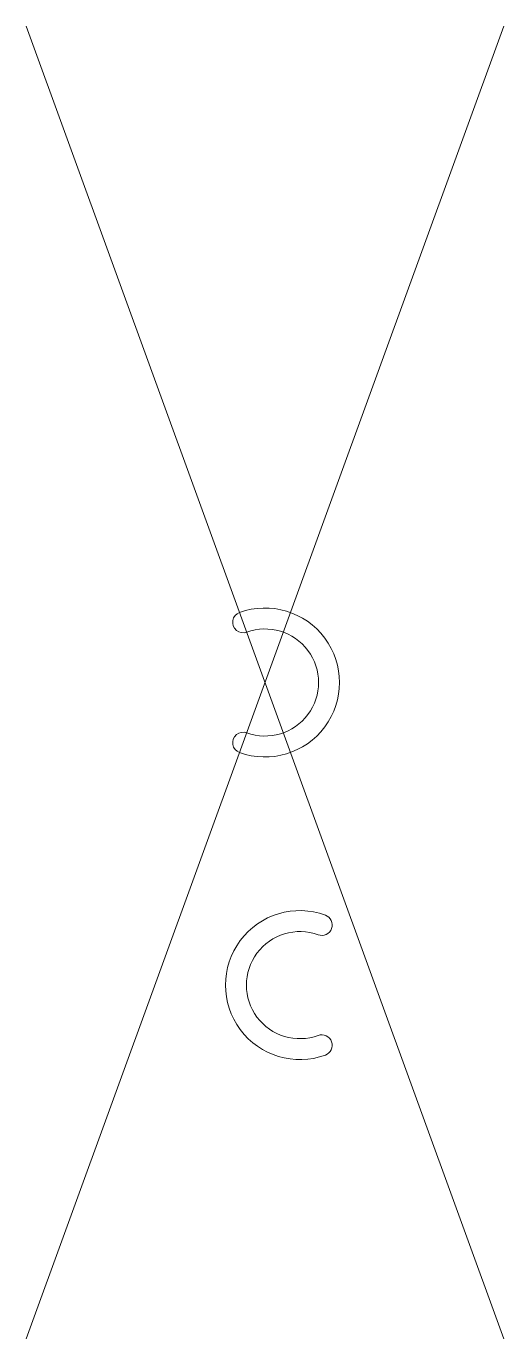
# Model space of a CAD drawing. Header units: millimetres. Extents: x -22 to 19, y -43 to 69.
import ezdxf

# ---------------------------------------------------------------- set-up
doc = ezdxf.new("R2010")
doc.units = ezdxf.units.MM
doc.layers.get('0').update_dxf_attribs({"linetype": 'CONTINUOUS', "lineweight": 0})
doc.layers.add('Guides', color=2, linetype='CONTINUOUS', lineweight=0)

msp = doc.modelspace()

# ---------------------------------------------------------------- linework, layer by layer
for centre, radius, start, end in [((-1.5, 13), 6.4, 250, 110), ((-3.38, 18.17), 0.9, 110, 290), ((-1.5, 13), 4.6, 250, 110), ((-3.38, 7.83), 0.9, 70, 250), ((1.5, -13), 6.4, 70, 290), ((3.38, -7.83), 0.9, 250, 70), ((1.5, -13), 4.6, 70, 290), ((3.38, -18.17), 0.9, 290, 110)]:
    msp.add_arc(centre, radius, start, end)
at = {"layer": 'Guides'}
for p, q in [((-22.02, -43.38), (19.02, 69.38)), ((-22.02, 69.38), (19.02, -43.38))]:
    msp.add_line(p, q, dxfattribs=at)

doc.saveas('drawing.dxf')
